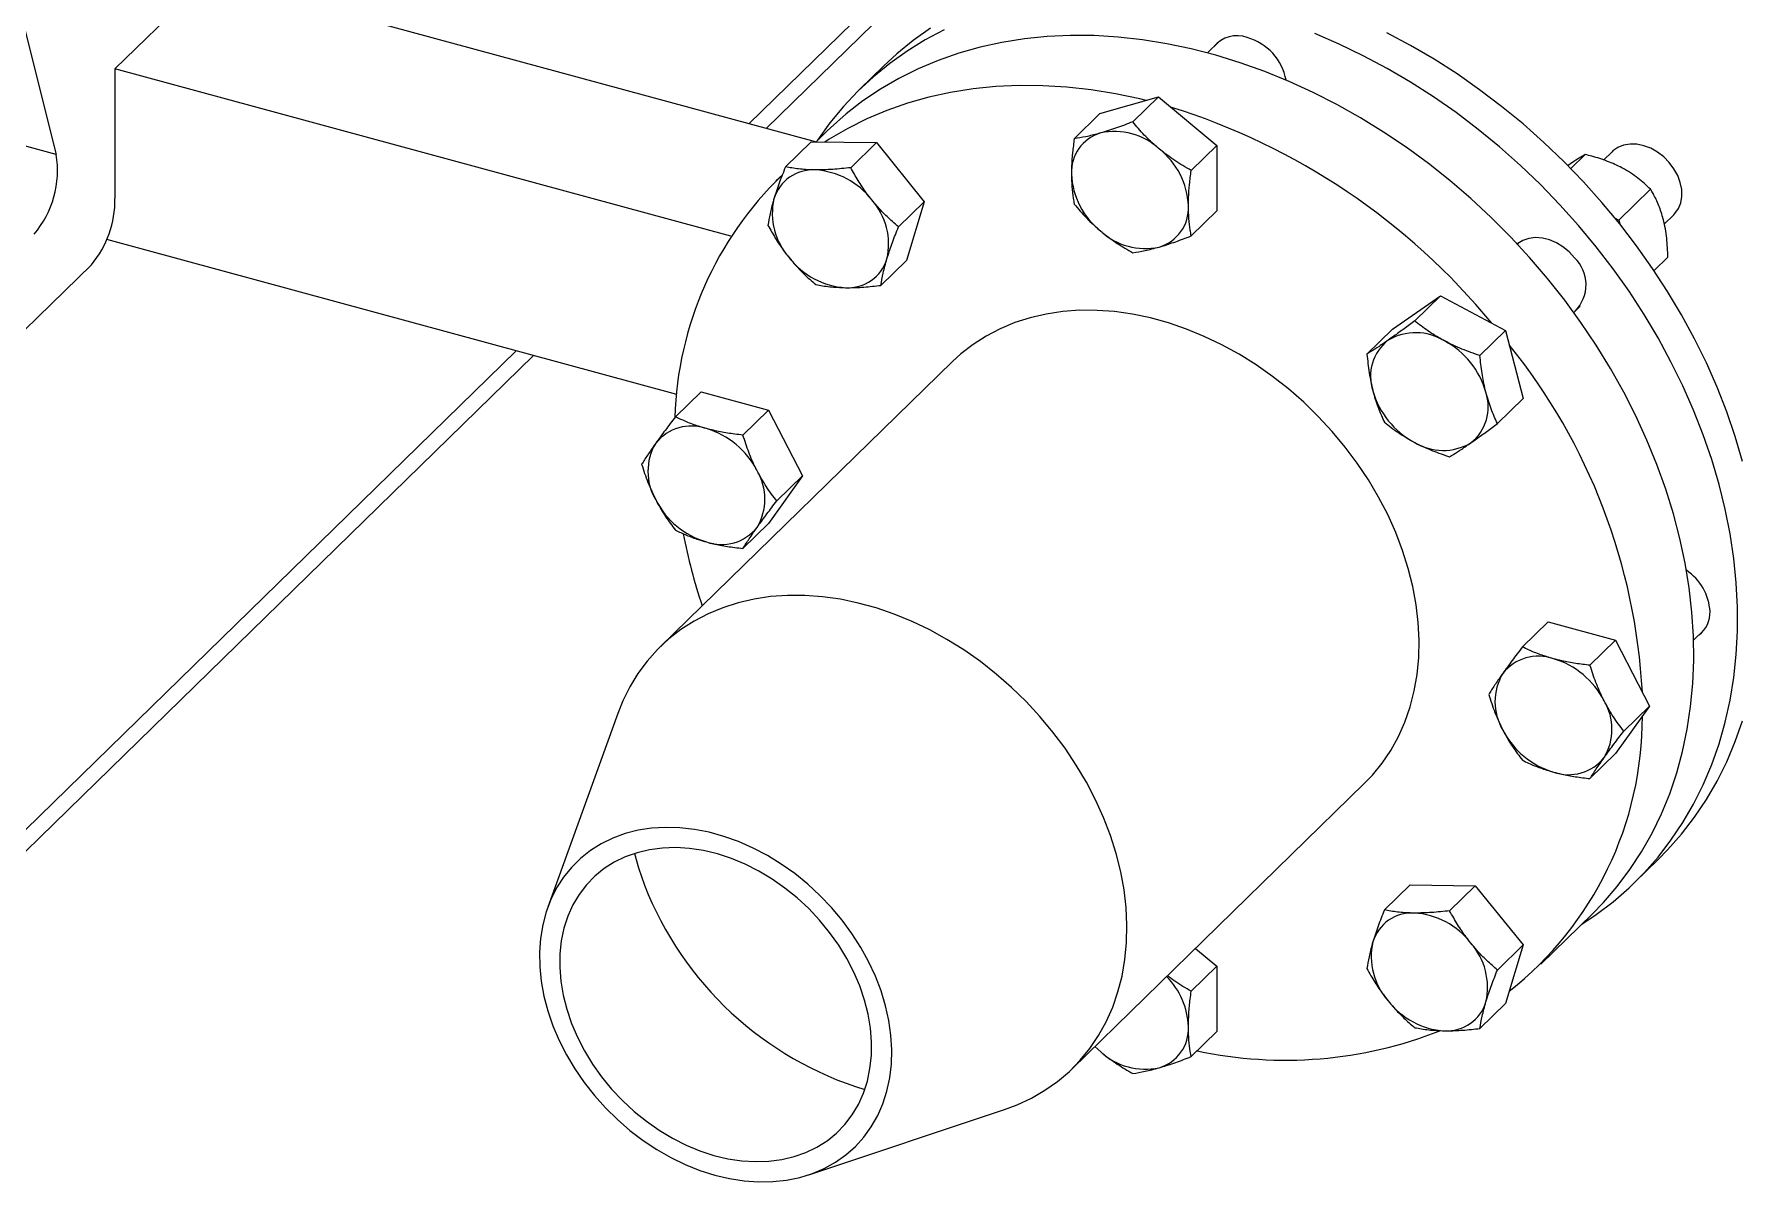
# Model space of a CAD drawing. Header units: inches. Extents: x 0.9 to 37.1, y -8.4 to 11.7.
# Drawn here: x 2.2476 to 2.4239, y 0.6786 to 0.7972 of the extents above; entities that cross this region are included whole.
import ezdxf

# ---------------------------------------------------------------- set-up
doc = ezdxf.new("R2010")
doc.units = ezdxf.units.IN
doc.header["$MEASUREMENT"] = 0

msp = doc.modelspace()

# ---------------------------------------------------------------- linework, layer by layer
at = {"color": 7, "linetype": 'Continuous', "lineweight": 25}
for p, q in [((2.238458465931622, 0.8300329813918643), (2.249829720447863, 0.7847802628596398)), ((2.321396215642661, 0.7879560707269007), (2.345521983564812, 0.811503559828525)), ((2.323185116109457, 0.7874698859115261), (2.347310884031605, 0.81101737501315)), ((2.265627912454674, 0.8031127005632057), (2.255905091851965, 0.7936229295881168)), ((2.32827707942721, 0.786085999389337), (2.265627912454674, 0.8031127005632057)), ((2.369979814145614, 0.7964685478509854), (2.368770456240816, 0.7952881774613227)), ((2.319537637770622, 0.7763289670879537), (2.255905091851965, 0.7936229295881168)), ((2.255905091851965, 0.7936229295881168), (2.255905091851965, 0.7802296905146457)), ((2.33531202173373, 0.7939090960353075), (2.332881316583052, 0.7915366532915349)), ((2.357665939544964, 0.7890045018748841), (2.363709463376425, 0.7907437210351835)), ((2.363709463376425, 0.7907437210351835), (2.36105800915194, 0.7881558204279981)), ((2.363709463376425, 0.7907437210351835), (2.369752987207888, 0.7857195013142034)), ((2.357665939544964, 0.7890045018748841), (2.355014485320477, 0.7864166012676987)), ((2.249829720447863, 0.7847802628596398), (2.24061703168039, 0.7872840742625975)), ((2.329502068231402, 0.7872183433907654), (2.328341123139825, 0.7860852253909694)), ((2.327831762004186, 0.7860913812596961), (2.325180307779699, 0.7835034806525111)), ((2.327831762004186, 0.7860913812596961), (2.334572436960247, 0.7860099170346935)), ((2.334572436960247, 0.7860099170346935), (2.331920982735761, 0.7834220164275084)), ((2.334572436960247, 0.7860099170346935), (2.33950695350539, 0.7798863476745296)), ((2.369752987207888, 0.7857195013142034), (2.367101532983401, 0.7831316007070184)), ((2.369752987207888, 0.7857195013142034), (2.369752987207888, 0.7789560624329243)), ((2.406327962592232, 0.7833306088828592), (2.407813106981751, 0.7847801553362352)), ((2.410593538425739, 0.7850754313593481), (2.409706866270069, 0.7842100121532221)), ((2.324868650160989, 0.7826959853100436), (2.324202365426501, 0.7820456709832809)), ((2.33950695350539, 0.7798863476745296), (2.336855499280905, 0.7772984470673443)), ((2.33950695350539, 0.7798863476745296), (2.337700795094474, 0.7738442425393683)), ((2.411284483510151, 0.7780067420351349), (2.414553781937812, 0.7811976775255086)), ((2.369752987207888, 0.7789560624329243), (2.367101532983401, 0.7763681618257391)), ((2.410905836690945, 0.7782079820944392), (2.411284483510151, 0.7780067420351349)), ((2.411284483510151, 0.7780067420351349), (2.411385830717158, 0.7776126192785454)), ((2.415975792487515, 0.7775922540845397), (2.416959875809273, 0.7785527495750441)), ((2.313941220574153, 0.7599923012672781), (2.255050728462752, 0.7759974751525507)), ((2.400922998972707, 0.7756366883890972), (2.400808593219111, 0.7755250248663165)), ((2.414931823837141, 0.7727799365845129), (2.41635994034873, 0.7741738220807594)), ((2.200953143756744, 0.7221304915193755), (2.253474386701288, 0.7733928347463832)), ((2.337700795094474, 0.7738442425393683), (2.335049340869988, 0.7712563419321831)), ((2.38791197324746, 0.7667309005027457), (2.392846489792604, 0.7701722781367683)), ((2.392846489792604, 0.7701722781367683), (2.390195035568118, 0.7675843775295831)), ((2.392846489792604, 0.7701722781367683), (2.399587164748666, 0.7665898003260417)), ((2.406630498227682, 0.7684709603937026), (2.407289336356242, 0.7691140066047938)), ((2.38791197324746, 0.7667309005027457), (2.385260519022975, 0.7641429998955604)), ((2.399587164748666, 0.7665898003260417), (2.396935710524179, 0.7640018997188565)), ((2.399587164748666, 0.7665898003260417), (2.401393323159583, 0.7595659448812923)), ((2.238023898260101, 0.7065821330649792), (2.297362191305594, 0.7644981261768469)), ((2.238023898260101, 0.7043499265527341), (2.299151091772389, 0.7640119413614723)), ((2.342427706980038, 0.7633727518144919), (2.312239114585051, 0.7339077601629017)), ((2.31645996161998, 0.7602670704524255), (2.313808507395494, 0.7576791698452402)), ((2.31645996161998, 0.7602670704524255), (2.323438421841877, 0.7583704744944286)), ((2.323438421841877, 0.7583704744944286), (2.320786967617391, 0.7557825738872433)), ((2.323438421841877, 0.7583704744944286), (2.326927651952825, 0.7515648666272989)), ((2.401393323159583, 0.7595659448812923), (2.398741868935097, 0.7569780442741073)), ((2.326927651952825, 0.7515648666272989), (2.323438421841876, 0.7466558547181661)), ((2.326927651952825, 0.7515648666272989), (2.32427619772834, 0.7489769660201138)), ((2.323438421841876, 0.7466558547181661), (2.320786967617391, 0.744067954110981)), ((2.403980504910973, 0.7364808621243285), (2.401329050686487, 0.7338929615171434)), ((2.403980504910973, 0.7364808621243285), (2.41095896513287, 0.7345842661663315)), ((2.419011846093348, 0.7345724973828186), (2.420106423174646, 0.7356408381699774)), ((2.41095896513287, 0.7345842661663315), (2.408307510908385, 0.7319963655591463)), ((2.41095896513287, 0.7345842661663315), (2.414448195243819, 0.727778658299202)), ((2.307844776098602, 0.7270079206989808), (2.300619962175462, 0.7069878718564887)), ((2.414448195243819, 0.727778658299202), (2.41095896513287, 0.722869646390069)), ((2.414448195243819, 0.727778658299202), (2.411796741019333, 0.7251907576920167)), ((2.41095896513287, 0.722869646390069), (2.408307510908384, 0.720281745782884)), ((2.354802627377824, 0.6902989733764128), (2.384991219772812, 0.7197639650280031)), ((2.41291527226177, 0.7095372251460003), (2.415345977412448, 0.7119096678897726)), ((2.389718131658377, 0.7092924743031265), (2.38706667743389, 0.7067045736959412)), ((2.389718131658377, 0.7092924743031265), (2.396458806614438, 0.7092110100781235)), ((2.396458806614438, 0.7092110100781235), (2.393807352389953, 0.7066231094709384)), ((2.396458806614438, 0.7092110100781235), (2.401393323159582, 0.7030874407179597)), ((2.403216561326349, 0.7010910458592141), (2.408516264131252, 0.7062637182666986)), ((2.367542411159936, 0.7027333929038801), (2.369752987207887, 0.7008956538488901)), ((2.401393323159582, 0.7030874407179597), (2.398741868935096, 0.7004995401107744)), ((2.401393323159582, 0.7030874407179597), (2.399587164748665, 0.6970453355827985)), ((2.369752987207887, 0.7008956538488901), (2.367101532983401, 0.698307753241705)), ((2.369752987207887, 0.7008956538488901), (2.369752987207887, 0.6941322149676108)), ((2.399587164748665, 0.6970453355827985), (2.396935710524179, 0.6944574349756133)), ((2.369752987207887, 0.6941322149676108), (2.367101532983401, 0.6915443143604257)), ((2.357148560094636, 0.6925886756259134), (2.357751409638675, 0.6920391948333245)), ((2.35715376548549, 0.6925937562469657), (2.357751409638675, 0.6920391948333245)), ((2.327608819537748, 0.6793362226128518), (2.34779822669673, 0.6860732939683094))]:
    msp.add_line(p, q, dxfattribs=at)
at = {"color": 7, "linetype": 'Continuous', "lineweight": 25, "flags": 128}
for points in [[(2.341591478676753, 0.7976589404063259), (2.339629233229417, 0.7966189437481517), (2.33775102831801, 0.7954625399471729), (2.335961608451141, 0.7941926501797525), (2.334265493858696, 0.7928124822976548), (2.332666969073337, 0.7913255227247311), (2.331170072107405, 0.7897355276499134), (2.329778584252548, 0.7880465135387529), (2.328496020527853, 0.7862627469874801), (2.328445322726848, 0.7861869273822895)], [(2.340181733468686, 0.797834982690945), (2.338392313601819, 0.7965650929235251), (2.336696199009374, 0.7951849250414269), (2.33531202173373, 0.7939090960353075)], [(2.407459518626697, 0.7052323022582225), (2.408951656498363, 0.7062322914915204), (2.410694974286461, 0.7075577389067776), (2.412342814380923, 0.7089917555121004), (2.413891014194662, 0.710530718857088), (2.415335662840581, 0.7121707413867676), (2.416673111010823, 0.7139076802618952), (2.417899980195235, 0.7157371478241268), (2.41901317121578, 0.7176545226796242), (2.42000987205533, 0.7196549613730974), (2.42088756496106, 0.7217334106227928), (2.421644032804518, 0.7238846200855215), (2.42227736468228, 0.7261031556194811), (2.422785960743056, 0.728383413011371), (2.423168536229058, 0.73071963213312), (2.423424124721404, 0.7331059114924712), (2.423552080581381, 0.7355362231406626), (2.423552080581381, 0.7380044278995489), (2.423424124721404, 0.7405042908696985), (2.423168536229058, 0.7430294971802912), (2.422785960743057, 0.7455736679410288), (2.42227736468228, 0.7481303763557658), (2.421644032804518, 0.7506931639571557), (2.42088756496106, 0.7532555569212979), (2.42000987205533, 0.7558110824211802), (2.419013171215781, 0.758353284977601), (2.417899980195235, 0.7608757427662706), (2.416673111010823, 0.7633720838398951), (2.415335662840581, 0.7658360022242707), (2.413891014194663, 0.7682612738477199), (2.412342814380924, 0.7706417722636374), (2.410694974286461, 0.7729714841264259), (2.408951656498365, 0.7752445243817292), (2.407117264788666, 0.7774551511325899), (2.405196432990028, 0.7795977801439793), (2.403194013290278, 0.7816669989490607), (2.401115063975364, 0.7836575805215485), (2.398964836651682, 0.7855644964796324), (2.396748762980069, 0.7873829297881052), (2.394472440954944, 0.7891082869266115), (2.392141620763303, 0.7907362094932782), (2.389762190259235, 0.7922625852144192), (2.3873401600907, 0.7936835583324915), (2.384881648516107, 0.794995539346075), (2.382392865949062, 0.7961952140772652), (2.379880099270327, 0.7972795520435745)], [(2.424074737955196, 0.7530656067009279), (2.423318270111738, 0.7556279996650701), (2.422440577206007, 0.7581835251649525), (2.421443876366459, 0.7607257277213734), (2.420330685345913, 0.7632481855100427), (2.419103816161501, 0.7657445265836674), (2.417766367991259, 0.7682084449680431), (2.416321719345341, 0.770633716591492), (2.414773519531602, 0.7730142150074095), (2.413125679437139, 0.7753439268701982), (2.411382361649042, 0.7776169671255014), (2.409547969939343, 0.7798275938763621), (2.407627138140705, 0.7819702228877516), (2.405624718440955, 0.7840394416928328), (2.403545769126041, 0.7860300232653206), (2.40139554180236, 0.787936939223405), (2.399179468130747, 0.7897553725318773), (2.396903146105622, 0.7914807296703832), (2.39457232591398, 0.7931086522370507), (2.392192895409913, 0.7946350279581917), (2.389770865241378, 0.7960560010762636), (2.387312353666784, 0.7973679820898472)], [(2.408516264131252, 0.7062637182666986), (2.409701887272121, 0.7074830761105213), (2.411123297302856, 0.7091305070005401), (2.412436600963009, 0.7108744835658118), (2.413638427020919, 0.7127105290435055), (2.41472569040633, 0.714633930331213), (2.415695600129727, 0.7166397500854139), (2.416545666446759, 0.7187228393955675), (2.417273707249384, 0.72087785100129), (2.417877853667303, 0.723099253018697), (2.418356554865325, 0.7253813431406696), (2.418708582024341, 0.7277182632745945), (2.418933031495682, 0.7301040145800044), (2.419029327120774, 0.732532472867515), (2.418997221710129, 0.7349974043195312), (2.418836797677876, 0.7374924814923686), (2.418548466830204, 0.7400112995587083), (2.418132969308266, 0.7425473927486997), (2.417591371688237, 0.7450942509474971), (2.416925064243445, 0.7476453364066313), (2.416135757375542, 0.7501941005263167), (2.415225477223936, 0.7527340006656128), (2.414196560464726, 0.7552585169372891), (2.413051648312472, 0.7577611689442836), (2.411793679740247, 0.7602355324147876), (2.410425883935339, 0.7626752556932596), (2.408951772009958, 0.7650740760450347), (2.407375127988276, 0.7674258357326741), (2.405699999092885, 0.7697244978227887), (2.403930685355633, 0.7719641616827609), (2.402071728579509, 0.7741390781275835), (2.400127900679896, 0.7762436641779359), (2.398104191435133, 0.7782725173916104), (2.396005795677828, 0.7802204297315061), (2.393838099959794, 0.7820824009345835), (2.391606668724848, 0.7838536513474686), (2.38931723002497, 0.7855296341957556), (2.386975660816466, 0.7871060472555094), (2.384587971873911, 0.7885788438970152), (2.382160292360576, 0.7899442434724167), (2.379698854094952, 0.7911987410205876), (2.377209975553768, 0.7923391162643125), (2.374700045652542, 0.7933624418766971), (2.372175507345332, 0.7942660909955706), (2.369642841085765, 0.7950477439666055), (2.367108548191808, 0.7957053942978352), (2.364579134156971, 0.7962373538102923), (2.362061091950805, 0.7966422569715368), (2.359560885351538, 0.7969190644009609), (2.357084932353652, 0.7970670655378642), (2.354639588692985, 0.7970858804654508), (2.352231131531639, 0.7969754608860709), (2.349865743344607, 0.7967360902452012), (2.347549496049441, 0.7963683830038439), (2.345288335419725, 0.7958732830612139), (2.343088065822368, 0.7952520613317628), (2.340954335317869, 0.7945063124827612), (2.338892621161831, 0.7936379508408082), (2.336908215744923, 0.7926492054777845), (2.335006213007391, 0.7915426144888564), (2.333191495362983, 0.7903210184772225), (2.331468721165864, 0.7889875532623232), (2.329842312752691, 0.7875456418302411), (2.329502068231402, 0.7872183433907654)], [(2.362444089764595, 0.7903795689126789), (2.361808845386906, 0.7905327218903508), (2.35927943135207, 0.7910646814028075), (2.356761389145903, 0.791469584564052), (2.354261182546636, 0.7917463919934766), (2.351785229548751, 0.7918943931303799), (2.349339885888083, 0.7919132080579665), (2.346931428726737, 0.7918027884785861), (2.344566040539705, 0.7915634178377169), (2.342249793244538, 0.7911957105963592), (2.339988632614823, 0.7907006106537291), (2.337788363017466, 0.7900793889242785), (2.335654632512966, 0.7893336400752764), (2.33359291835693, 0.7884652784333235), (2.331608512940022, 0.7874765330703002), (2.32970651020249, 0.7863699420813721), (2.329243102879674, 0.7860743245418771)], [(2.416959875809273, 0.7785527495750441), (2.417089828680708, 0.7786890427779473), (2.417446433609379, 0.7792012284604656), (2.417685090509142, 0.7797973936777503), (2.417798128750869, 0.7804583771891914), (2.417781915192462, 0.7811629344408721), (2.41763697095103, 0.781888420383012), (2.417367954653753, 0.7826115173004986), (2.416983512705773, 0.7833089842634379), (2.416496001387618, 0.7839584041097634), (2.415921089714177, 0.7845389039512692), (2.415277255819676, 0.7850318260454133), (2.414585193055233, 0.7854213274705117), (2.413867144887526, 0.7856948893302792), (2.413146189975478, 0.7858437191214551), (2.412445500403166, 0.7858630333320935), (2.411787596909974, 0.785752211187573), (2.411193625055496, 0.785514814602803), (2.41068267558386, 0.7851584736993487), (2.410593538425739, 0.7850754313593481)], [(2.406707795317702, 0.774115998916727), (2.406149931942632, 0.7747190014708798), (2.405517872998603, 0.775238373668981), (2.404831933380137, 0.7756574224612431), (2.404114159750964, 0.7759626792746882), (2.403387621946113, 0.7761443329041662), (2.402675671488428, 0.7761965448525603), (2.402001191051413, 0.7761176369848892), (2.401385858991279, 0.7759101454649453), (2.400849452586735, 0.7755807392409043), (2.400796548543035, 0.7755379081504661)], [(2.384991219772812, 0.7197639650280031), (2.385820239187515, 0.7206304657409947), (2.386830244127501, 0.7218699843736599), (2.387730068018062, 0.7232033747292523), (2.388515422788581, 0.7246242825955049), (2.38918256586593, 0.7261259366993569), (2.38972831800953, 0.7277011809751542), (2.390150078461881, 0.7293425086665599), (2.390445837342359, 0.7310420980996682), (2.390614185225212, 0.7327918499568417), (2.390654319856113, 0.734583425873648), (2.390566049975266, 0.7364082881749645), (2.390349796228855, 0.7382577405608876), (2.390006589164461, 0.7401229695485625), (2.389538064320039, 0.7419950864724421), (2.388946454429843, 0.743865169842827), (2.388234578784414, 0.7457243078608257), (2.387405829795389, 0.747563640887136), (2.386464156829112, 0.7493744036622597), (2.385414047386102, 0.7511479670769564), (2.384260505716073, 0.7528758792938787), (2.383009028970402, 0.7545499060244262), (2.3816655810057, 0.7561620697688801), (2.380236563963326, 0.7577046878328227), (2.378728787760254, 0.7591704089386753), (2.37714943763673, 0.7605522482578821), (2.375506039915325, 0.7618436206968016), (2.37380642613458, 0.763038372277674), (2.372058695728162, 0.7641308094651298), (2.370271177427368, 0.7651157262984777), (2.368452389570932, 0.765988429200478), (2.366610999511264, 0.766744759344376), (2.36475578231056, 0.7673811124726052), (2.362895578923644, 0.7678944560727158), (2.361039254066787, 0.7682823438286779), (2.359195653973297, 0.7685429272786913), (2.35737356423719, 0.7686749646239476), (2.355581667945835, 0.7686778266463673), (2.353828504301083, 0.7685514997071102), (2.352122427926091, 0.7682965858115707), (2.350471569051725, 0.7679142997405483), (2.348883794772321, 0.7674064632612633), (2.347366671555388, 0.7667754964458072), (2.345927429183948, 0.7660244061383964), (2.344572926303331, 0.7651567716263902), (2.343309617736598, 0.764176727583357), (2.342427706980038, 0.7633727518144919)], [(2.34779822669673, 0.6860732939683094), (2.34911439274129, 0.6865655283750569), (2.350593456849801, 0.687256968937883), (2.351991162311836, 0.6880668139013651), (2.353300848424357, 0.6889912039854509), (2.35451627393661, 0.6900257340504248), (2.355631646792527, 0.6911654740894044), (2.356641651732513, 0.6924049927220697), (2.357541475623074, 0.6937383830776621), (2.358326830393593, 0.6951592909439146), (2.358993973470943, 0.6966609450477665), (2.359539725614542, 0.6982361893235639), (2.359961486066893, 0.6998775170149696), (2.360257244947372, 0.701577106448078), (2.360425592830224, 0.7033268583052513), (2.360465727461125, 0.7051184342220576), (2.360377457580279, 0.7069432965233741), (2.360161203833867, 0.7087927489092971), (2.359817996769472, 0.710657977896972), (2.359349471925052, 0.7125300948208518), (2.358757862034855, 0.7144001781912367), (2.358045986389426, 0.7162593162092353), (2.3572172374004, 0.7180986492355457), (2.356275564434124, 0.7199094120106692), (2.355225454991114, 0.7216829754253661), (2.354071913321085, 0.7234108876422883), (2.352820436575414, 0.7250849143728357), (2.351476988610713, 0.7266970781172897), (2.350047971568338, 0.7282396961812324), (2.348540195365265, 0.7297054172870848), (2.346960845241742, 0.7310872566062918), (2.345317447520337, 0.7323786290452112), (2.343617833739593, 0.7335733806260837), (2.341870103333173, 0.7346658178135396), (2.340082585032379, 0.7356507346468875), (2.338263797175944, 0.7365234375488877), (2.336422407116276, 0.7372797676927857), (2.334567189915572, 0.7379161208210149), (2.332706986528656, 0.7384294644211253), (2.330850661671798, 0.7388173521770874), (2.329007061578309, 0.7390779356271009), (2.327184971842201, 0.7392099729723574), (2.325393075550846, 0.739212834994777), (2.323639911906095, 0.7390865080555198), (2.321933835531102, 0.7388315941599803), (2.320282976656737, 0.7384493080889577), (2.318695202377333, 0.7379414716096729), (2.317178079160399, 0.7373105047942168), (2.315738836788961, 0.7365594144868061), (2.314384333908343, 0.7356917799747998), (2.313121025341609, 0.7347117359317666), (2.311954931329389, 0.733623952713881), (2.310891608840686, 0.7324336141035501), (2.309936125091392, 0.7311463926063293), (2.309093033396699, 0.7297684224188503), (2.308366351472474, 0.7283062701965808), (2.307844776098602, 0.7270079206989808)], [(2.415345977412448, 0.7119096678897726), (2.416321719345339, 0.7129031616008602), (2.417766367991259, 0.71454318413054), (2.4191038161615, 0.7162801230056676), (2.420330685345912, 0.7181095905678989), (2.421443876366458, 0.7200269654233965), (2.422440577206006, 0.7220274041168697), (2.423318270111738, 0.7241058533665652), (2.424074737955196, 0.7262570628292938)], [(2.301146998027898, 0.6947389894660703), (2.301788876941613, 0.6932243381209549), (2.302544215233005, 0.691735607317248), (2.303407714746671, 0.6902832394318863), (2.304373318653944, 0.6888774217820602), (2.305434253937202, 0.6875280151685051), (2.306583078897713, 0.6862444847090675), (2.307811735353809, 0.6850358334477051), (2.309111605163238, 0.6839105392046017), (2.310473570673244, 0.6828764951103495), (2.311888078674343, 0.6819409542413106), (2.313345207409231, 0.6811104787444956), (2.314834736166778, 0.6803908938088191), (2.316346216972976, 0.6797872468055837), (2.317869047875964, 0.6793037718847975), (2.319392547311113, 0.6789438602756533), (2.320906029024516, 0.6787100364994935), (2.32239887702939, 0.6786039406621052), (2.323860620069591, 0.6786263169495583), (2.325281005067952, 0.6787770084082735), (2.326650069044255, 0.6790549580459397), (2.327958208998377, 0.6794582162455551), (2.329196249268437, 0.67998395444059), (2.330355505891472, 0.6806284849553487), (2.331427847515195, 0.6813872868713645), (2.332405752433594, 0.6822550377383955), (2.333282361346289, 0.6832256509075869), (2.334051525471599, 0.684292318224942), (2.33470784967583, 0.6854475577856286), (2.335246730316257, 0.6866832664141671), (2.335664387532373, 0.6879907765023836), (2.335957891758893, 0.6893609168064543), (2.33612518427455, 0.6907840767765904), (2.336165091642547, 0.6922502739681401), (2.336077333941372, 0.6937492240612665), (2.335862526728242, 0.69527041299806), (2.335522176721419, 0.6968031707311022), (2.335058671231662, 0.6983367460661801), (2.334475261416951, 0.6998603820741909), (2.333776039477959, 0.7013633915432694), (2.332965909954195, 0.7028352319419007), (2.332050555322194, 0.7042655793672041), (2.331036396137016, 0.7056444009596946), (2.329930545996673, 0.7069620252765828), (2.328740761645347, 0.7082092101299976), (2.327475388565405, 0.7093772074142928), (2.326143302439832, 0.7104578244677247), (2.324753846895698, 0.711443481538085), (2.323316767965322, 0.7123272649492195), (2.321842145724859, 0.7131029755954962), (2.320340323589813, 0.7137651724240787), (2.318821835763404, 0.7143092106000025), (2.317297333346701, 0.7147312740863542), (2.315777509628805, 0.7150284024110294), (2.314273025081103, 0.7151985114323168), (2.312794432581731, 0.7152404079576553), (2.311352103394698, 0.7151537981130223), (2.309956154422945, 0.7149392894042487), (2.308616377245519, 0.7145983864558024), (2.30734216943669, 0.7141334804569283), (2.30614246864872, 0.7135478323891736), (2.305025689920654, 0.7128455501529466), (2.303999666652865, 0.712031559753545), (2.303071595661379, 0.7111115707487695), (2.302247986697383, 0.7100920362004772), (2.301534616785998, 0.7089801074109902), (2.300936489704595, 0.7077835837618465), (2.300457800884899, 0.7065108580067441), (2.300101907985042, 0.7051708574024028), (2.299871307338006, 0.7037729810902731), (2.299767616441645, 0.7023270341683115), (2.299791562613096, 0.7008431589152643), (2.29994297788717, 0.6993317636498689), (2.300220800194512, 0.6978034497239758), (2.300623080811251, 0.6962689371616834), (2.301146998027898, 0.6947389894660703)], [(2.30306938248169, 0.6949882692503404), (2.303682392996987, 0.6935517025402992), (2.304410393496967, 0.6921422532328366), (2.305247522549662, 0.6907712693850334), (2.306187040084161, 0.689449789352707), (2.307221381657707, 0.6881884529160593), (2.30834221936013, 0.6869974156144253), (2.309540528865292, 0.6858862669798386), (2.310806662089654, 0.6848639533277597), (2.312130424872967, 0.6839387057266054), (2.31350115905566, 0.683117973726023), (2.31490782829207, 0.6824083653774982), (2.316339106908617, 0.6818155940302107), (2.317783471091458, 0.6813444323305052), (2.319229291669464, 0.6809986737953487), (2.320664927745469, 0.6807811022691638), (2.322078820421932, 0.6806934695099494), (2.323459585866375, 0.6807364810851549), (2.324796106967318, 0.6809097906908679), (2.326077622842717, 0.6812120029400475), (2.327293815480262, 0.6816406845973606), (2.328434892811947, 0.6821923841701639), (2.329491667554037, 0.6828626596978911), (2.330455631177685, 0.6836461145161085), (2.331319022414593, 0.6845364407072837), (2.332074889746188, 0.6855264698884287), (2.33271714737316, 0.686608230926705), (2.333240624214735, 0.6877730141182972), (2.333641105543187, 0.6890114413138282), (2.333915366918337, 0.6903135414257028), (2.334061200148854, 0.6916688307094429), (2.334077431071318, 0.6930663971726327), (2.333963929003882, 0.694494988431867), (2.333721607798456, 0.6959431023103237), (2.333352418482903, 0.6973990794465312), (2.332859333552514, 0.6988511971686893), (2.332246323037216, 0.7002877638787303), (2.331518322537236, 0.7016972131861929), (2.330681193484542, 0.703068197033996), (2.329741675950043, 0.7043896770663227), (2.328707334376498, 0.7056510135029701), (2.327586496674074, 0.7068420508046043), (2.326388187168911, 0.707953199439191), (2.325122053944549, 0.7089755130912696), (2.323798291161236, 0.709900760692424), (2.322427556978544, 0.7107214926930067), (2.321020887742133, 0.7114311010415312), (2.319589609125586, 0.7120238723888185), (2.318145244942746, 0.7124950340885242), (2.316699424364741, 0.7128407926236807), (2.315263788288734, 0.7130583641498656), (2.313849895612272, 0.7131459969090802), (2.312469130167829, 0.7131029853338744), (2.311132609066886, 0.7129296757281613), (2.309851093191487, 0.712627463478982), (2.308634900553942, 0.7121987818216686), (2.307493823222257, 0.7116470822488653), (2.306437048480166, 0.7109768067211383), (2.305473084856519, 0.710193351902921), (2.304609693619611, 0.7093030257117457), (2.303853826288014, 0.7083129965306006), (2.303211568661044, 0.7072312354923244), (2.302688091819468, 0.7060664523007323), (2.302287610491017, 0.7048280251052013), (2.302013349115867, 0.7035259249933266), (2.301867515885348, 0.7021706357095864), (2.301851284962886, 0.7007730692463965), (2.301964787030322, 0.6993444779871625), (2.302207108235747, 0.6978963641087057), (2.302576297551299, 0.6964403869724981), (2.30306938248169, 0.6949882692503404)], [(2.309572106256685, 0.7125421560378732), (2.309998361576231, 0.7110498649492215), (2.310620829772329, 0.7092632120597948)]]:
    msp.add_lwpolyline(points, dxfattribs=at)
at = {"color": 7, "linetype": 'Continuous', "lineweight": 25}
for centre, radius, start, end in [((2.371854097147375, 0.7938829430479082), 0.003171434574963368, 70.77669341596602, 139.2802334726429), ((2.371318485870258, 0.7914192150020223), 0.005682356628483215, 10.66884704394631, 73.85793489297691), ((2.34412646659729, 0.7228901102197367), 0.06997939531682104, 39.43361744311383, 72.66719031270738), ((2.358942308461282, 0.7829621636324263), 0.004217659933541959, 106.4011126591133, 182.7899396212202), ((2.35918441151223, 0.7803411620246433), 0.006819303337512897, 47.46047307307234, 102.1305006095759), ((2.239746927566085, 0.7831335857564827), 0.0102163720458349, 319.8031925599871, 9.275407092259771), ((2.358848799096599, 0.7791082787134833), 0.00797618772696701, 2.612717753959017, 51.6756436561895), ((2.328018161870993, 0.7789858923750809), 0.004206142608723822, 86.62463438585837, 163.1599187346036), ((2.327799771508939, 0.7752646851440099), 0.007933752699035027, 37.38878900585711, 86.63245310396891), ((2.349903475521677, 0.7565781120146662), 0.03616799264599888, 134.0158597209949, 178.3466589499384), ((2.362697544012213, 0.783120463925369), 0.007976187726963721, 182.6127177539448, 231.6756436561959), ((2.245369863266262, 0.7801247551759085), 0.01053575117295092, 320.2857092352162, 0.5706713590302865), ((2.330696178251124, 0.7786857418736147), 0.006873655546001431, 167.2356603167767, 221.6062555563274), ((2.328963795203501, 0.7755180602564965), 0.006873655545998906, 347.2356603167699, 41.60625555634178), ((2.362604034647531, 0.779266579006429), 0.004217659933542922, 286.4011126591165, 2.78993962120827), ((2.362361931596584, 0.7818875806142114), 0.00681930333751306, 227.4604730730744, 282.1305006095763), ((2.331860201945682, 0.7789391169861015), 0.007933752699035424, 217.3887890058611, 266.63245310397), ((2.331641811583629, 0.77521790975503), 0.004206142608723959, 266.6246343858532, 343.1599187346044), ((2.404051201629221, 0.7713313013034946), 0.003848640126437425, 314.7344600311088, 46.34866122634608), ((2.390365042094002, 0.7618620810738825), 0.004733271605856653, 128.1231388286641, 198.5910353872478), ((2.390303506138569, 0.7607321022317907), 0.005633830207706772, 58.10122836910397, 120.5139462005793), ((2.389238762540797, 0.757884779242963), 0.00863470650629179, 15.63540583103188, 62.08996630734876), ((2.351325524987309, 0.7259039720881655), 0.06247929623082406, 3.027281792111209, 38.87703317047644), ((2.39419395022221, 0.7626802444721207), 0.00863470650629244, 195.6354058310275, 242.0899663073407), ((2.393067670669007, 0.758702942641201), 0.004733271605854375, 308.1231388286446, 18.59103538726624), ((2.315455361677911, 0.7520185570725297), 0.004699891735859885, 70.64630427553038, 141.463459077435), ((2.31665010545909, 0.7520179987193165), 0.005683674415826396, 148.9841664542817, 211.0158335457171), ((2.314567809807652, 0.7481883265233947), 0.008618642948835775, 27.0048586507117, 73.51897405238424), ((2.393129206624437, 0.7598329214832942), 0.005633830207707442, 238.1012283691089, 300.5139462005806), ((2.317375694358732, 0.7491731047823212), 0.00568367441582476, 328.9841664542752, 31.01583354572565), ((2.319457990010166, 0.7530027769782407), 0.008618642948833431, 207.0048586507027, 253.5189740523892), ((2.31857043813991, 0.749172546429107), 0.004699891735858914, 250.646304275522, 321.4634590774441), ((2.371703050610226, 0.7565981933809096), 0.05813646298854603, 190.9341801419035, 198.5121727895194), ((2.41520912835329, 0.7372268154335444), 0.005512048492008217, 3.279664666337363, 56.31861765638521), ((2.417799940165406, 0.7374338235139439), 0.002914223292198058, 307.5753609848343, 2.130427519369603), ((2.402975904968903, 0.728232348744434), 0.00469989173585881, 70.64630427552085, 141.4634590774443), ((2.402088353098645, 0.7244021181952975), 0.008618642948836519, 27.00485865070968, 73.5189740523764), ((2.404170648750084, 0.7282317903912191), 0.005683674415826568, 148.9841664542788, 211.0158335457101), ((2.404896237649721, 0.725386896454224), 0.005683674415827861, 328.9841664542946, 31.01583354570813), ((2.377744256343021, 0.7266005179802727), 0.03597368911743504, 308.1486299520431, 0.23939695215902), ((2.406978533301162, 0.7292165686501465), 0.00861864294883662, 207.0048586507118, 253.5189740523802), ((2.406090981430903, 0.7253863381010105), 0.004699891735859471, 250.6463042755289, 321.4634590774422), ((2.343740668203328, 0.7221426404218747), 0.03553594479719648, 201.249740924062, 253.046618807772), ((2.389904531525184, 0.7021869854185109), 0.004206142608723933, 86.62463438585846, 163.1599187346039), ((2.38968614116313, 0.6984657781874398), 0.007933752699035162, 37.38878900585842, 86.63245310396579), ((2.392582547905313, 0.7018868349170446), 0.006873655545998881, 167.23566031677, 221.6062555563433), ((2.390850164857692, 0.6987191532999267), 0.006873655545998711, 347.2356603167673, 41.60625555634105), ((2.359163310090322, 0.6943933523460849), 0.007657621296218536, 1.905850015994518, 45.17132160351728), ((2.393746571599873, 0.7021402100295306), 0.007933752699034756, 217.3887890058554, 266.6324531039664), ((2.393528181237819, 0.698419002798459), 0.004206142608722938, 266.6246343858583, 343.1599187346174), ((2.362604034647529, 0.6944427315411161), 0.004217659933543813, 286.4011126591254, 2.78993962119864), ((2.376843307891196, 0.73461411414585), 0.04343146772432576, 257.8782322877895, 291.5513508244068), ((2.362361931596583, 0.6970637331488961), 0.006819303337511451, 227.4604730730671, 282.1305006095791)]:
    msp.add_arc(centre, radius, start, end, dxfattribs=at)
for points, knots in [([(2.357751409638675, 0.7870082006205568), (2.357680108356819, 0.7869879155506188), (2.357140263837574, 0.7868343308808439), (2.356179785563272, 0.7866007397938009), (2.355405284330304, 0.7864783545833074), (2.355014485320477, 0.7864166012676987)], [0, 0, 0, 0, 0.07010571820324539, 0.5307925293049222, 0.9999999999999999, 0.9999999999999999, 0.9999999999999999, 0.9999999999999999]), ([(2.36105800915194, 0.7881558204279981), (2.360487650189293, 0.7879368887024634), (2.359336474903614, 0.7874950112039194), (2.35828295481148, 0.7871714505645055), (2.357751409638675, 0.7870082006205568)], [0, 0, 0, 0, 0.4954579634770127, 1, 1, 1, 1]), ([(2.363794933470139, 0.7853657003402165), (2.363723632188282, 0.7854255908659562), (2.363183787669037, 0.7858790409475405), (2.362223309394735, 0.7867899651793917), (2.361448808161768, 0.787697762616697), (2.36105800915194, 0.7881558204279981)], [0, 0, 0, 0, 0.07010571820324737, 0.5307925293049237, 1, 1, 1, 1]), ([(2.355014485320477, 0.7864166012676987), (2.35495381065726, 0.7859363102061341), (2.354831887860087, 0.7849711885791142), (2.354742699584508, 0.7837473751170495), (2.354733239958009, 0.7830294856976017), (2.354729647722944, 0.7827568715997675)], [0, 0, 0, 0, 0.3805934879738666, 0.7647841813874843, 1, 1, 1, 1]), ([(2.367101532983401, 0.7831316007070184), (2.366531174020755, 0.7834618750855015), (2.365379998735078, 0.7841284793240635), (2.364326478642942, 0.7849508033177569), (2.363794933470139, 0.7853657003402165)], [0, 0, 0, 0, 0.4954579634770077, 1, 1, 1, 1]), ([(2.407813106981751, 0.7847801553362352), (2.407667194057689, 0.784695951841796), (2.407321977866559, 0.7844967343302754), (2.406731689269794, 0.7841300024197301), (2.406206585764691, 0.7837708633053063), (2.405975319322259, 0.783612691012561)], [0, 0, 0, 0, 0.290617361163558, 0.6875732163050899, 1, 1, 1, 1]), ([(2.411608817861151, 0.783404093911032), (2.411121171756085, 0.7836388922336467), (2.410128257707411, 0.7841169736757158), (2.408820655849684, 0.7845244688953686), (2.408040618662138, 0.7847224195244396), (2.407813106981751, 0.7847801553362352)], [0, 0, 0, 0, 0.406044674543663, 0.8267623950146898, 1, 1, 1, 1]), ([(2.325180307779699, 0.7835034806525111), (2.324954032203443, 0.7829351451275526), (2.324497332356158, 0.7817880538163747), (2.324161721009188, 0.7807354837184359), (2.323992390976708, 0.7802044178576387)], [0, 0, 0, 0, 0.4954579634770068, 1, 1, 1, 1]), ([(2.328265807660197, 0.783184738312718), (2.32818624216428, 0.7831860361058055), (2.32758382667086, 0.7831958621070665), (2.326505375845066, 0.7832703687291788), (2.325624687064009, 0.783425303453647), (2.325180307779699, 0.7835034806525111)], [0, 0, 0, 0, 0.07010571820325374, 0.5307925293049227, 1, 1, 1, 1]), ([(2.331920982735761, 0.7834220164275084), (2.331294013569374, 0.7833509281949426), (2.330028579945122, 0.7832074483484046), (2.328856946157476, 0.7831923540305754), (2.328265807660197, 0.783184738312718)], [0, 0, 0, 0, 0.4954579634770039, 1, 1, 1, 1]), ([(2.334103403410801, 0.7800822215201347), (2.33391065663918, 0.7803293747571698), (2.333406313324053, 0.7809760786259944), (2.332665668375288, 0.7820919703823669), (2.33217013589159, 0.7829770163469972), (2.331920982735761, 0.7834220164275084)], [0, 0, 0, 0, 0.2352153999993359, 0.6154671935981759, 1, 1, 1, 1]), ([(2.36681669538587, 0.7794718710390871), (2.366820286263293, 0.7797444838072275), (2.366829682192513, 0.7804578053641784), (2.366918440199044, 0.7816812476104441), (2.367040274725405, 0.7826463489015621), (2.367101532983401, 0.7831316007070184)], [0, 0, 0, 0, 0.2352153999993349, 0.6154671935981764, 1, 1, 1, 1]), ([(2.414553781937812, 0.7811976775255086), (2.414141599805847, 0.7815851224420295), (2.413302221697782, 0.7823741250595333), (2.412222124096293, 0.7830769290836935), (2.411624993517421, 0.7833954650964406), (2.411608817861151, 0.783404093911032)], [0, 0, 0, 0, 0.4841952181635596, 0.9860273763411896, 1, 1, 1, 1]), ([(2.354729647722944, 0.7827568715997675), (2.354739194171968, 0.7823204820523867), (2.354758429803857, 0.7814411782743004), (2.354878610567351, 0.7804315246450901), (2.35497906500335, 0.7798560686468383), (2.355014485320477, 0.7796531623864196)], [0, 0, 0, 0, 0.3894480145147177, 0.7847188654868438, 1, 1, 1, 1]), ([(2.323992390976708, 0.7802044178576387), (2.323971320546739, 0.78013312523781), (2.323811789668177, 0.7795933463015193), (2.32356836224932, 0.7786316169108519), (2.323439281253787, 0.7778538316081023), (2.323374149368782, 0.7774613755173498)], [0, 0, 0, 0, 0.07010571820324481, 0.5307925293049166, 1, 1, 1, 1]), ([(2.336855499280905, 0.7772984470673443), (2.336646817915971, 0.777478887167427), (2.336060298115289, 0.7779860320750205), (2.335117684685097, 0.7788884515819384), (2.33444297046408, 0.7796825641958008), (2.334103403410801, 0.7800822215201347)], [0, 0, 0, 0, 0.2152816572951889, 0.6050705810156057, 1, 1, 1, 1]), ([(2.355014485320477, 0.7796531623864196), (2.355425621196854, 0.7791674813945283), (2.356255431002499, 0.778187214595539), (2.357249739303538, 0.7773070980785148), (2.357751409638675, 0.776863042298638)], [0, 0, 0, 0, 0.4954579634770063, 1, 1, 1, 1]), ([(2.367101532983401, 0.7763681618257391), (2.367066112789066, 0.776571069079644), (2.366966560798268, 0.7771413601650766), (2.366845977819329, 0.7781503741532113), (2.366826498731248, 0.7790294525356337), (2.36681669538587, 0.7794718710390871)], [0, 0, 0, 0, 0.2152816572951841, 0.6050705810156048, 1, 1, 1, 1]), ([(2.41588223454464, 0.7781009272832942), (2.415739735109122, 0.7785764340964317), (2.415449586802835, 0.7795446308893516), (2.414959624809467, 0.780522355738624), (2.41464542413666, 0.7810451850763316), (2.414553781937812, 0.7811976775255086)], [0, 0, 0, 0, 0.4060446745436577, 0.8267623950146832, 1, 1, 1, 1]), ([(2.416359940348729, 0.7741738220807594), (2.41633126353307, 0.7748287271640445), (2.416272865341091, 0.7761623924230147), (2.41604598190439, 0.7774602359240652), (2.415886553302309, 0.7780840293575784), (2.41588223454464, 0.7781009272832942)], [0, 0, 0, 0, 0.4841952181635598, 0.9860273763411893, 1, 1, 1, 1]), ([(2.323374149368782, 0.7774613755173498), (2.323620682402906, 0.7770209207478276), (2.324116078595027, 0.7761358482203378), (2.324856257714692, 0.7750195806370166), (2.325363824626489, 0.7743687351762705), (2.325556570043821, 0.7741215806099762)], [0, 0, 0, 0, 0.3805934879738669, 0.7647841813874834, 1, 1, 1, 1]), ([(2.335667582477914, 0.7739993842724722), (2.33568933340821, 0.7740713410814808), (2.335854016569616, 0.7746161488037797), (2.336221868710146, 0.7756993205372137), (2.336643002800979, 0.7767621586142797), (2.336855499280905, 0.7772984470673443)], [0, 0, 0, 0, 0.07010571820324502, 0.5307925293049187, 1, 1, 1, 1]), ([(2.357751409638675, 0.776863042298638), (2.35782339142086, 0.7768038159620781), (2.358368388222949, 0.7763553946665022), (2.359453291218923, 0.7755659127774174), (2.360519845547191, 0.7749431681144286), (2.36105800915194, 0.7746289426654396)], [0, 0, 0, 0, 0.07010571820324883, 0.5307925293049232, 1, 1, 1, 1]), ([(2.363794933470139, 0.7752205420182978), (2.363866915252322, 0.7752414912774158), (2.364411912054411, 0.7754001047331991), (2.365496815050385, 0.7757551381630086), (2.366563369378653, 0.7761625761478184), (2.367101532983401, 0.7763681618257391)], [0, 0, 0, 0, 0.07010571820324639, 0.5307925293049236, 1, 1, 1, 1]), ([(2.36105800915194, 0.7746289426654396), (2.361469145028317, 0.7746924677775664), (2.362298954833961, 0.7748206827156828), (2.363293263135001, 0.7750864508317661), (2.363794933470139, 0.7752205420182978)], [0, 0, 0, 0, 0.4954579634770121, 1, 1, 1, 1]), ([(2.325556570043821, 0.7741215806099762), (2.325891298617561, 0.7737273581378324), (2.326565760463153, 0.7729330189717297), (2.327508151934368, 0.7720299831979857), (2.328099985063595, 0.7715182453464348), (2.328308665913926, 0.7713378061571858)], [0, 0, 0, 0, 0.3894480145147197, 0.784718865486848, 1, 1, 1, 1]), ([(2.335049340869988, 0.7712563419321831), (2.335116393359975, 0.7716692708437332), (2.335251727727226, 0.7725026995944838), (2.3355281272831, 0.7734974771690919), (2.335667582477914, 0.7739993842724722)], [0, 0, 0, 0, 0.4954579634770078, 1, 1, 1, 1]), ([(2.328308665913926, 0.7713378061571858), (2.328776411994044, 0.7712534877763432), (2.329720480138262, 0.7710833050624539), (2.330832902134812, 0.7710406068569524), (2.331394165794425, 0.7710190638173928)], [0, 0, 0, 0, 0.4954579634770015, 1, 1, 1, 1]), ([(2.331394165794425, 0.7710190638173928), (2.331474411790667, 0.7710184302134853), (2.332081979566933, 0.7710136329982326), (2.333284855114399, 0.7710605687188867), (2.334457596990757, 0.7711906867687348), (2.335049340869988, 0.7712563419321831)], [0, 0, 0, 0, 0.070105718203253, 0.5307925293049213, 1, 1, 1, 1]), ([(2.390195035568118, 0.7675843775295831), (2.389827153207559, 0.7673109076990067), (2.389087911421091, 0.7667613833190049), (2.388169355750271, 0.7660959243093509), (2.387642869585473, 0.7657261123177459), (2.387442939698014, 0.76558567848528)], [0, 0, 0, 0, 0.3805934879738685, 0.7647841813874784, 1, 1, 1, 1]), ([(2.393280535448616, 0.765515128396928), (2.3932009699527, 0.7655579281322434), (2.39259855445928, 0.7658819784428862), (2.391520103633485, 0.7665489297888812), (2.390639414852428, 0.7672371262917183), (2.390195035568118, 0.7675843775295831)], [0, 0, 0, 0, 0.07010571820325417, 0.5307925293049163, 1, 1, 1, 1]), ([(2.387442939698014, 0.76558567848528), (2.38712730402232, 0.7653682110805127), (2.386491313440505, 0.7649300248045802), (2.38578928349628, 0.7644739075358635), (2.38539835923905, 0.764229262084008), (2.385260519022975, 0.7641429998955604)], [0, 0, 0, 0, 0.3894480145147127, 0.7847188654868421, 1, 1, 1, 1]), ([(2.396935710524179, 0.7640018997188565), (2.396308741357792, 0.7642151014851034), (2.395043307733541, 0.7646454140079881), (2.393871673945895, 0.765223473223236), (2.393280535448616, 0.765515128396928)], [0, 0, 0, 0, 0.4954579634770132, 1, 1, 1, 1]), ([(2.385260519022975, 0.7641429998955604), (2.38532757151296, 0.7634949440874573), (2.385462905880212, 0.7621869505625272), (2.385739305436086, 0.7609680490150029), (2.3858787606309, 0.7603530619458941)], [0, 0, 0, 0, 0.495457963477005, 1, 1, 1, 1]), ([(2.397553952132107, 0.7602119617691901), (2.397532881702136, 0.7602955565063683), (2.397373350823576, 0.7609284786576638), (2.397129923404718, 0.7621777830772024), (2.397000842409184, 0.76339015782506), (2.396935710524179, 0.7640018997188565)], [0, 0, 0, 0, 0.07010571820324747, 0.5307925293049199, 1, 1, 1, 1]), ([(2.3858787606309, 0.7603530619458941), (2.385900511561196, 0.7602701313978961), (2.386065194722603, 0.7596422380326088), (2.386433046863131, 0.7585143759558364), (2.386854180953966, 0.7575870539822952), (2.387066677433891, 0.7571191444508112)], [0, 0, 0, 0, 0.07010571820324496, 0.530792529304918, 1, 1, 1, 1]), ([(2.398741868935097, 0.7569780442741073), (2.398515593358841, 0.7574706934688019), (2.398058893511555, 0.7584650244333048), (2.397723282164586, 0.7596261334574982), (2.397553952132107, 0.7602119617691901)], [0, 0, 0, 0, 0.4954579634770075, 1, 1, 1, 1]), ([(2.313808507395494, 0.7576791698452402), (2.313445562697599, 0.7572028439809116), (2.312713018819714, 0.7562414589605035), (2.312092255787141, 0.7553808613396397), (2.311779054742487, 0.7549466536633823)], [0, 0, 0, 0, 0.4954579634770069, 1, 1, 1, 1]), ([(2.31701289990891, 0.7564528616389501), (2.316738827420251, 0.7565318293986929), (2.316021686342592, 0.7567384573043228), (2.314937491441071, 0.7571438713067672), (2.314186237168844, 0.7575000723669325), (2.313808507395494, 0.7576791698452402)], [0, 0, 0, 0, 0.2352153999993366, 0.6154671935981841, 1, 1, 1, 1]), ([(2.387066677433891, 0.7571191444508112), (2.387534423514008, 0.7567505360711557), (2.388478491658226, 0.7560065609878437), (2.389590913654777, 0.7553707092492651), (2.390152177314389, 0.755049895318156)], [0, 0, 0, 0, 0.4954579634770138, 0.9999999999999999, 0.9999999999999999, 0.9999999999999999, 0.9999999999999999]), ([(2.395989773064993, 0.7549793452298041), (2.396189701591459, 0.755119777734833), (2.396712836765026, 0.7554872349666311), (2.397630997726854, 0.756152298820416), (2.398370199263275, 0.7567017705355276), (2.398741868935097, 0.7569780442741073)], [0, 0, 0, 0, 0.2352153999993344, 0.61546719359818, 1, 1, 1, 1]), ([(2.311779054742487, 0.7549466536633823), (2.311738032734853, 0.7548887930307348), (2.311427442161825, 0.7544507119107184), (2.310899203809166, 0.7536807255930184), (2.310513763394882, 0.7530755289689397), (2.310319277284545, 0.7527701579361075)], [0, 0, 0, 0, 0.07010571820324883, 0.5307925293049197, 1, 1, 1, 1]), ([(2.320786967617391, 0.7557825738872433), (2.320506519125763, 0.7558145961325988), (2.319718290653787, 0.7559045978487039), (2.318435181062004, 0.7561028549880571), (2.317489059562381, 0.7563356843528423), (2.31701289990891, 0.7564528616389501)], [0, 0, 0, 0, 0.2152816572951858, 0.6050705810156085, 1, 1, 1, 1]), ([(2.322246745075333, 0.7521017597263868), (2.322205723067699, 0.7521827672989807), (2.321895132494672, 0.752796101210279), (2.321366894142012, 0.7540084735749439), (2.320981453727727, 0.7551876056379286), (2.320786967617391, 0.7557825738872433)], [0, 0, 0, 0, 0.07010571820324693, 0.5307925293049184, 1, 1, 1, 1]), ([(2.390152177314389, 0.755049895318156), (2.390232423310632, 0.7550077597720207), (2.390839991086899, 0.7546887382473864), (2.392042866634364, 0.7541432292441576), (2.393215608510722, 0.7537400855156369), (2.393807352389953, 0.7535366666400845)], [0, 0, 0, 0, 0.07010571820325451, 0.5307925293049175, 1, 1, 1, 1]), ([(2.393807352389953, 0.7535366666400845), (2.393945193366216, 0.7536229293929056), (2.394332609185302, 0.7538653794679617), (2.395034056657616, 0.7543209784495426), (2.39566981270247, 0.7547589333251224), (2.395989773064993, 0.7549793452298041)], [0, 0, 0, 0, 0.215281657295186, 0.6050705810156047, 1, 1, 1, 1]), ([(2.310319277284545, 0.7527701579361075), (2.31052299889617, 0.7521398243110419), (2.310934177294021, 0.7508676000830927), (2.311495728535499, 0.7496856747764716), (2.311779054742487, 0.7490893437752509)], [0, 0, 0, 0, 0.495457963477011, 1, 1, 1, 1]), ([(2.32427619772834, 0.7489769660201138), (2.323913253030446, 0.7494518930317711), (2.323180709152561, 0.7504104546992927), (2.322559946119986, 0.7515345874825832), (2.322246745075333, 0.7521017597263868)], [0, 0, 0, 0, 0.4954579634770089, 1, 1, 1, 1]), ([(2.311779054742487, 0.7490893437752509), (2.311820757250446, 0.7490090003918372), (2.31213650010632, 0.7484006952665474), (2.31278916318065, 0.7473097652446485), (2.313466656690238, 0.7464156859559802), (2.313808507395493, 0.7459645500689779)], [0, 0, 0, 0, 0.07010571820324693, 0.5307925293049173, 1, 1, 1, 1]), ([(2.322246745075333, 0.7462444498382557), (2.322288447583293, 0.746302974660083), (2.322604190439167, 0.7467460845661078), (2.323256853513497, 0.7476375132265741), (2.323934347023084, 0.748527762624969), (2.32427619772834, 0.7489769660201138)], [0, 0, 0, 0, 0.07010571820324762, 0.5307925293049205, 1, 1, 1, 1]), ([(2.313808507395493, 0.7459645500689779), (2.314182290024323, 0.7457872535549254), (2.314933388114119, 0.7454309847966645), (2.316017102457083, 0.7450251645060507), (2.316738828773151, 0.7448172109488179), (2.31701289990891, 0.7447382418626877)], [0, 0, 0, 0, 0.3805934879738666, 0.7647841813874815, 1, 1, 1, 1]), ([(2.320786967617391, 0.744067954110981), (2.320990689229015, 0.7443888733619013), (2.321401867626866, 0.745036595821882), (2.321963418868346, 0.7458394009194151), (2.322246745075333, 0.7462444498382557)], [0, 0, 0, 0, 0.4954579634770048, 1, 1, 1, 1]), ([(2.31701289990891, 0.7447382418626877), (2.317482323328949, 0.7446225747828432), (2.318428188758679, 0.7443895112254832), (2.319711151056159, 0.7441907922294235), (2.320506519904383, 0.744099975991503), (2.320786967617391, 0.744067954110981)], [0, 0, 0, 0, 0.3894480145147166, 0.7847188654868429, 1, 1, 1, 1]), ([(2.401329050686487, 0.7338929615171434), (2.400966105988593, 0.7334166356528147), (2.400233562110708, 0.7324552506324066), (2.399612799078134, 0.7315946530115428), (2.399299598033481, 0.7311604453352852)], [0, 0, 0, 0, 0.4954579634770076, 1, 1, 1, 1]), ([(2.404533443199903, 0.7326666533108532), (2.40408311267791, 0.7328009556445103), (2.403175718511957, 0.7330715683347073), (2.402133117741466, 0.7335048875497331), (2.40153865776524, 0.7337917970058686), (2.401329050686487, 0.7338929615171434)], [0, 0, 0, 0, 0.3894480145147122, 0.7847188654868452, 1, 1, 1, 1]), ([(2.408307510908385, 0.7319963655591463), (2.40781237895312, 0.732055221410463), (2.406817435268978, 0.7321734893932093), (2.405555344374857, 0.7324052087015093), (2.40481469880579, 0.7325946964878169), (2.404533443199904, 0.7326666533108532)], [0, 0, 0, 0, 0.3805934879738667, 0.7647841813874927, 1, 1, 1, 1]), ([(2.409767288366327, 0.7283155513982897), (2.409726266358692, 0.7283965589708836), (2.409415675785665, 0.7290098928821815), (2.408887437433005, 0.7302222652468469), (2.408501997018721, 0.7314013973098316), (2.408307510908385, 0.7319963655591463)], [0, 0, 0, 0, 0.07010571820324735, 0.5307925293049148, 1, 1, 1, 1]), ([(2.399299598033481, 0.7311604453352852), (2.399258576025846, 0.731102584702638), (2.398947985452819, 0.7306645035826215), (2.39841974710016, 0.7298945172649214), (2.398034306685874, 0.7292893206408427), (2.397839820575538, 0.7289839496080106)], [0, 0, 0, 0, 0.0701057182032473, 0.530792529304923, 1, 1, 1, 1]), ([(2.397839820575538, 0.7289839496080106), (2.398043542187163, 0.7283536159829448), (2.398454720585013, 0.727081391754996), (2.399016271826492, 0.7258994664483747), (2.39929959803348, 0.7253031354471541)], [0, 0, 0, 0, 0.4954579634770033, 1, 1, 1, 1]), ([(2.411796741019333, 0.7251907576920167), (2.411433796321439, 0.725665684703674), (2.410701252443554, 0.7266242463711956), (2.41008048941098, 0.7277483791544862), (2.409767288366327, 0.7283155513982897)], [0, 0, 0, 0, 0.4954579634770053, 1, 1, 1, 1]), ([(2.39929959803348, 0.7253031354471541), (2.39934130054144, 0.7252227920637402), (2.399657043397314, 0.7246144869384504), (2.400309706471644, 0.7235235569165516), (2.40098719998123, 0.7226294776278834), (2.401329050686487, 0.722178341740881)], [0, 0, 0, 0, 0.07010571820324735, 0.5307925293049216, 1, 1, 1, 1]), ([(2.409767288366327, 0.7224582415101586), (2.409808990874287, 0.722516766331986), (2.41012473373016, 0.7229598762380108), (2.410777396804489, 0.7238513048984772), (2.411454890314077, 0.7247415542968719), (2.411796741019333, 0.7251907576920167)], [0, 0, 0, 0, 0.07010571820324836, 0.5307925293049223, 1, 1, 1, 1]), ([(2.401329050686487, 0.722178341740881), (2.401538658789445, 0.7220771771044705), (2.402127783279823, 0.7217928437985116), (2.403169726913729, 0.7213592012909863), (2.404076890237189, 0.721088347551948), (2.404533443199903, 0.7209520335345907)], [0, 0, 0, 0, 0.2152816572951858, 0.6050705810156085, 1, 1, 1, 1]), ([(2.408307510908384, 0.720281745782884), (2.408511232520009, 0.7206026650338042), (2.40892241091786, 0.7212503874937849), (2.409483962159339, 0.7220531925913182), (2.409767288366327, 0.7224582415101586)], [0, 0, 0, 0, 0.4954579634770069, 1, 1, 1, 1]), ([(2.404533443199903, 0.7209520335345907), (2.404814697443408, 0.7208800753877439), (2.405550630379508, 0.7206917889120436), (2.40681234129409, 0.7204596359803526), (2.40780726461904, 0.7203412633856653), (2.408307510908384, 0.720281745782884)], [0, 0, 0, 0, 0.2352153999993366, 0.6154671935981841, 1, 1, 1, 1]), ([(2.38706667743389, 0.7067045736959412), (2.386840401857635, 0.7061362381709829), (2.386383702010349, 0.7049891468598048), (2.38604809066338, 0.7039365767618662), (2.385878760630899, 0.7034055109010688)], [0, 0, 0, 0, 0.4954579634770069, 1, 1, 1, 1]), ([(2.390152177314389, 0.7063858313561481), (2.390072611818472, 0.7063871291492356), (2.389470196325052, 0.7063969551504968), (2.388391745499257, 0.7064714617726092), (2.3875110567182, 0.7066263964970771), (2.38706667743389, 0.7067045736959412)], [0, 0, 0, 0, 0.07010571820324286, 0.5307925293049159, 1, 1, 1, 1]), ([(2.393807352389953, 0.7066231094709384), (2.393180383223565, 0.7065520212383727), (2.391914949599313, 0.7064085413918347), (2.390743315811667, 0.7063934470740055), (2.390152177314389, 0.7063858313561481)], [0, 0, 0, 0, 0.4954579634770069, 0.9999999999999999, 0.9999999999999999, 0.9999999999999999, 0.9999999999999999]), ([(2.395989773064992, 0.7032833145635649), (2.395674137389298, 0.7036961722895213), (2.395038146807483, 0.7045280605884608), (2.394336116863259, 0.705665696581171), (2.393945192606028, 0.706373527650937), (2.393807352389953, 0.7066231094709384)], [0, 0, 0, 0, 0.3894480145147189, 0.7847188654868474, 1, 1, 1, 1]), ([(2.385878760630899, 0.7034055109010688), (2.38585769020093, 0.7033342182812403), (2.385698159322369, 0.7027944393449496), (2.38545473190351, 0.701832709954282), (2.385325650907978, 0.7010549246515324), (2.385260519022973, 0.70066246856078)], [0, 0, 0, 0, 0.07010571820324511, 0.530792529304918, 1, 1, 1, 1]), ([(2.398741868935096, 0.7004995401107744), (2.398373986574537, 0.7008215542175608), (2.397634744788069, 0.701468625969536), (2.396716189117249, 0.7024107925705435), (2.396189702952451, 0.7030431722603645), (2.395989773064992, 0.7032833145635649)], [0, 0, 0, 0, 0.3805934879738698, 0.7647841813874892, 1, 1, 1, 1]), ([(2.385260519022973, 0.70066246856078), (2.385398359999236, 0.7004128860696424), (2.385785775818322, 0.6997114095721951), (2.386487223290636, 0.698573604697105), (2.38712297933549, 0.6977414677089896), (2.387442939698013, 0.6973226736534063)], [0, 0, 0, 0, 0.2152816572951834, 0.6050705810156113, 1, 1, 1, 1]), ([(2.397553952132105, 0.6972004773159022), (2.397575703062401, 0.6972724341249109), (2.397740386223807, 0.6978172418472098), (2.398108238364336, 0.6989004135806438), (2.398529372455171, 0.6999632516577096), (2.398741868935096, 0.7004995401107744)], [0, 0, 0, 0, 0.0701057182032449, 0.5307925293049174, 1, 1, 1, 1]), ([(2.367101532983401, 0.6983077532417048), (2.366528285041335, 0.6986334208895953), (2.365678507623057, 0.6991161875822128), (2.364900454260633, 0.6997133245608268), (2.364647264796959, 0.6999076412988002)], [0, 0, 0, 0, 0.6745859912673896, 1, 1, 1, 1]), ([(2.366816695385868, 0.6946480235737735), (2.366826241834891, 0.6951030483749672), (2.36684547746678, 0.6960199012858905), (2.366965658230275, 0.6972641551340666), (2.367066112666273, 0.6980357043505335), (2.367101532983401, 0.698307753241705)], [0, 0, 0, 0, 0.3894480145147177, 0.7847188654868451, 1, 1, 1, 1]), ([(2.387442939698013, 0.6973226736534063), (2.387642868224479, 0.6970825300292675), (2.388166003398047, 0.6964541675903718), (2.389084164359874, 0.695511536904753), (2.389823365896294, 0.6948643194056008), (2.390195035568117, 0.694538899200616)], [0, 0, 0, 0, 0.2352153999993361, 0.6154671935981769, 1, 1, 1, 1]), ([(2.396935710524179, 0.6944574349756133), (2.397002763014165, 0.6948703638871634), (2.397138097381417, 0.6957037926379139), (2.397414496937291, 0.696698570212522), (2.397553952132105, 0.6972004773159022)], [0, 0, 0, 0, 0.4954579634770062, 1, 1, 1, 1]), ([(2.367101532983401, 0.6915443143604257), (2.367040858320182, 0.6919061647592545), (2.36691893552301, 0.6926332856107597), (2.366829747247433, 0.693682998090511), (2.366820287620932, 0.6943824217390333), (2.366816695385868, 0.6946480235737735)], [0, 0, 0, 0, 0.3805934879738672, 0.7647841813874854, 1, 1, 1, 1]), ([(2.390195035568117, 0.694538899200616), (2.390662781648235, 0.6944545808197733), (2.391606849792453, 0.694284398105884), (2.392719271789003, 0.6942416999003825), (2.393280535448616, 0.694220156860823)], [0, 0, 0, 0, 0.4954579634770148, 0.9999999999999999, 0.9999999999999999, 0.9999999999999999, 0.9999999999999999]), ([(2.393280535448616, 0.694220156860823), (2.393360781444859, 0.6942195232569154), (2.393968349221124, 0.6942147260416627), (2.395171224768589, 0.6942616617623169), (2.396343966644949, 0.6943917798121649), (2.396935710524179, 0.6944574349756133)], [0, 0, 0, 0, 0.07010571820325383, 0.5307925293049229, 1, 1, 1, 1]), ([(2.357751409638675, 0.6920391948333245), (2.357823391420858, 0.6919799684967648), (2.358368388222948, 0.6915315472011885), (2.359453291218921, 0.6907420653121041), (2.36051984554719, 0.6901193206491153), (2.361058009151938, 0.6898050952001263)], [0, 0, 0, 0, 0.0701057182032486, 0.5307925293049237, 1, 1, 1, 1]), ([(2.363794933470137, 0.6903966945529842), (2.36386691525232, 0.6904176438121025), (2.364411912054411, 0.6905762572678859), (2.365496815050383, 0.6909312906976949), (2.366563369378653, 0.6913387286825049), (2.367101532983401, 0.6915443143604257)], [0, 0, 0, 0, 0.07010571820323708, 0.5307925293049118, 1, 1, 1, 1]), ([(2.361058009151938, 0.6898050952001263), (2.361469145028316, 0.6898686203122528), (2.362298954833959, 0.6899968352503696), (2.363293263134999, 0.6902626033664527), (2.363794933470137, 0.6903966945529842)], [0, 0, 0, 0, 0.4954579634770078, 0.9999999999999999, 0.9999999999999999, 0.9999999999999999, 0.9999999999999999])]:
    msp.add_open_spline(points, degree=3, knots=knots, dxfattribs=at)

doc.saveas('drawing.dxf')
